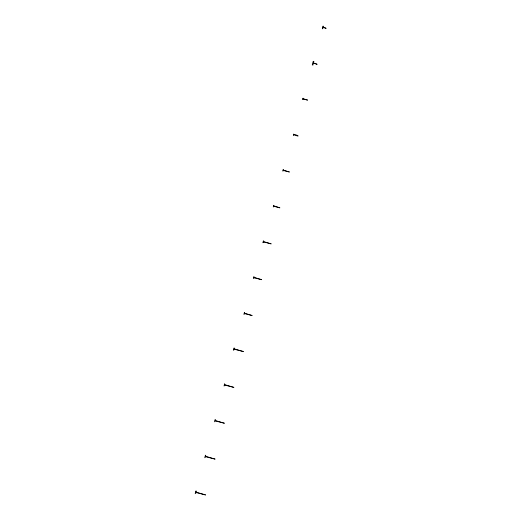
<?xml version="1.0" encoding="UTF-8"?>
<svg xmlns="http://www.w3.org/2000/svg" width="521" height="521" viewBox="0 0 521 521"><rect width="100%" height="100%" fill="white"/><g stroke="black" fill="none" stroke-linecap="round" stroke-linejoin="round"><path stroke-width="0.78" d="M196 492.124L205.6 494.95L196.339 492.586L195.199 493.667L195.909 490.977L196.28 491.075L196 492.124M205.508 456.272L215.095 459.112L205.86 456.761L204.753 457.751L205.417 455.243L205.756 455.328L205.508 456.272M215.245 420.506L224.408 423.241L215.577 420.988L214.509 421.815L215.088 419.613L215.453 419.711L215.245 420.506M224.74 384.661L233.916 387.403L225.098 385.149L224.03 385.989L224.616 383.788L224.74 384.661M234.196 348.849L243.431 351.564L234.522 349.291L233.525 350.223L234.144 347.891L234.196 348.849M244.557 313.199L252.151 315.531L244.916 313.688L243.887 314.391L244.401 312.463L244.557 313.199M254.053 277.354L261.646 279.692L254.443 277.856L253.414 278.566L253.929 276.638L254.053 277.354M263.509 241.601L271.18 243.861L263.776 241.972L262.916 242.727L263.424 240.8L263.509 241.601M273.877 205.899L279.894 207.827L274.261 206.394L273.271 206.954L273.701 205.32L273.877 205.899M283.346 170.146L289.409 171.995L283.606 170.517L282.786 171.122L283.216 169.488L283.346 170.146M293.642 134.561C303.567 138.625 294.105 132.757 293.414 135.408L293.492 134.021L293.642 134.561M303.111 98.743L307.605 100.104L303.242 99.003L302.675 99.576L303.053 98.143L303.111 98.743M313.518 62.891C322.395 67.079 312.366 60.664 312.939 65.079L312.268 64.91L313.219 61.328L313.889 61.498L313.518 62.891M323.072 27.19C330.483 30.596 322.297 25.321 322.636 28.837L323.105 26.05L323.072 27.19"/></g></svg>
